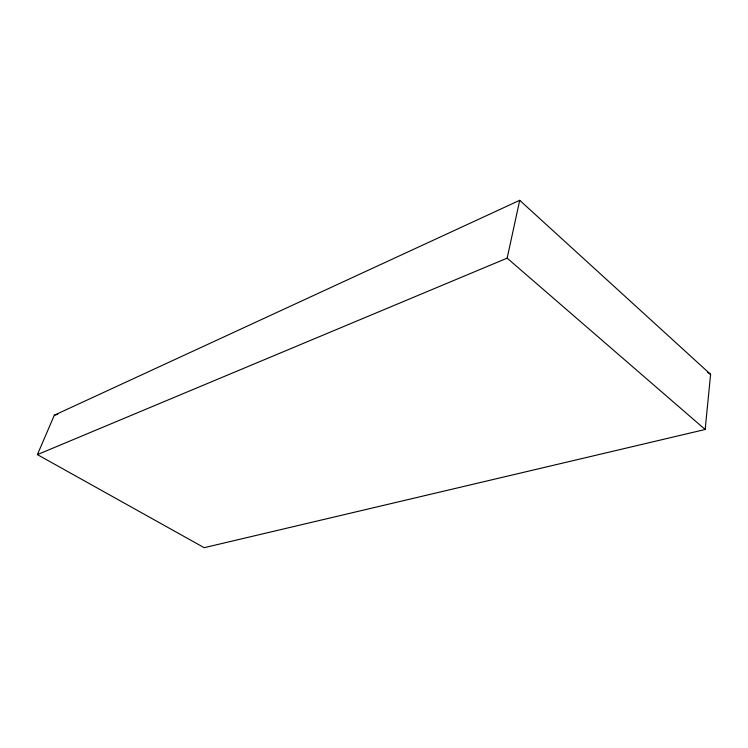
<?xml version="1.0" encoding="UTF-8"?>
<svg xmlns="http://www.w3.org/2000/svg" width="748" height="748" viewBox="0 0 748 748"><rect width="100%" height="100%" fill="white"/><g stroke="black" fill="none" stroke-linecap="round" stroke-linejoin="round"><path stroke-width="1.12" d="M705.168 429.483L710.6 374.355L519.71 200.314L54.333 415.205L37.4 454.616L204.176 547.686L705.168 429.483L507.153 258.144L519.71 200.314M37.4 454.616L507.153 258.144M54.333 415.205L57.699 414.355M707.692 372.429L710.6 374.355"/></g></svg>
